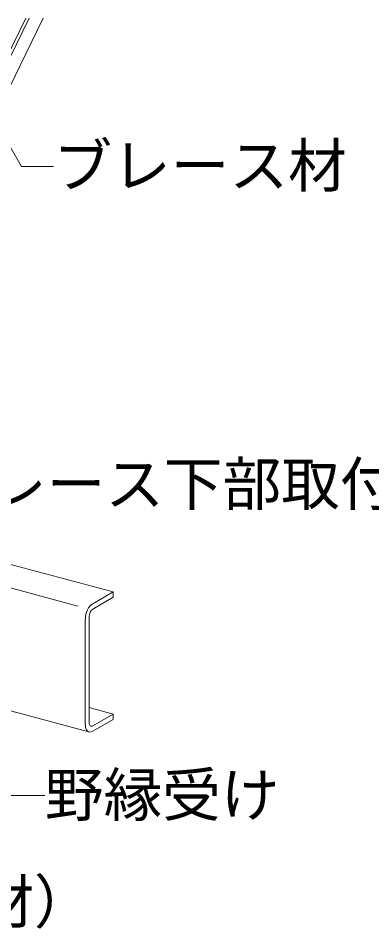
# Model space of a CAD drawing. Units: millimetres on the paper, with parts at other scales. Extents: x -195 to 195, y -135 to 133.
# Drawn here: x 102.3 to 123.4, y -58 to -3.7 of the extents above; entities that cross this region are included whole.
import ezdxf
from ezdxf.enums import TextEntityAlignment as Align

# ---------------------------------------------------------------- set-up
doc = ezdxf.new("R2010")
doc.units = ezdxf.units.MM
for name, color, linetype, lineweight in [('3-2_野縁受け', 3, 'Continuous', 18), ('3-4_ブレース・補強材', 4, 'Continuous', 9), ('3-6_文字', 7, 'Continuous', 18)]:
    doc.layers.add(name, color=color, linetype=linetype, lineweight=lineweight)
doc.styles.add('ＭＳ ゴシック', font='')
doc.styles.get('ＭＳ ゴシック').set_extended_font_data('MS Gothic')

msp = doc.modelspace()

# ---------------------------------------------------------------- linework, layer by layer
at = {"layer": '3-2_野縁受け'}
for p, q in [((107.927, -37.917), (87.15, -32.35)), ((105.821, -38.758), (85.504, -33.314)), ((106.708, -38.621), (107.927, -37.917)), ((107.927, -37.917), (107.927, -38.237)), ((107.927, -38.237), (106.708, -38.941)), ((106.264, -45.837), (106.264, -39.517)), ((106.486, -39.389), (106.486, -45.709)), ((106.483, -46.263), (84.907, -40.481)), ((107.927, -45.197), (106.486, -44.811)), ((107.927, -45.197), (106.708, -45.901)), ((106.708, -46.221), (107.927, -45.517)), ((107.927, -45.517), (107.927, -45.197))]:
    msp.add_line(p, q, dxfattribs=at)
for centre, major_axis, start_param, end_param in [((106.708, -39.261), (-0.241, -0.676), 3.715564, 5.28636), ((106.708, -39.261), (-0.12, -0.338), 3.715564, 5.28636), ((107.484, -45.133), (-0.12, -0.338), 0.573971, 0.616105), ((106.708, -45.581), (-0.241, -0.676), 5.28636, 6.857157), ((106.708, -45.581), (-0.12, -0.338), 5.28636, 6.857157)]:
    msp.add_ellipse(centre, major_axis=major_axis, ratio=0.550454, start_param=start_param, end_param=end_param, dxfattribs=at)
at = {"layer": '3-4_ブレース・補強材'}
for p, q in [((102.72, -3.7), (90.138, -29.385)), ((102.913, -3.7), (90.361, -29.325)), ((103.756, -3.7), (90.927, -29.891))]:
    msp.add_line(p, q, dxfattribs=at)
at = {"layer": '3-6_文字'}
for p, q in [((102.455, -12.54), (99.515, -7.448)), ((104.364, -12.54), (102.455, -12.54)), ((103.85, -50.066), (101.506, -50.066))]:
    msp.add_line(p, q, dxfattribs=at)

# ---------------------------------------------------------------- texts
at = {"layer": '3-6_文字', "style": 'ＭＳ ゴシック'}
for s, p in [('ブレース材', (104.364, -14.54)), ('ブレース下部取付金具', (96.953, -33.52)), ('野縁受け', (103.85, -52.066)), ('（野縁受け繋ぎ材）', (75.201, -58.439))]:
    msp.add_text(s, height=2.566, dxfattribs=at).set_placement(p, align=Align.BOTTOM_LEFT)

doc.saveas('drawing.dxf')
